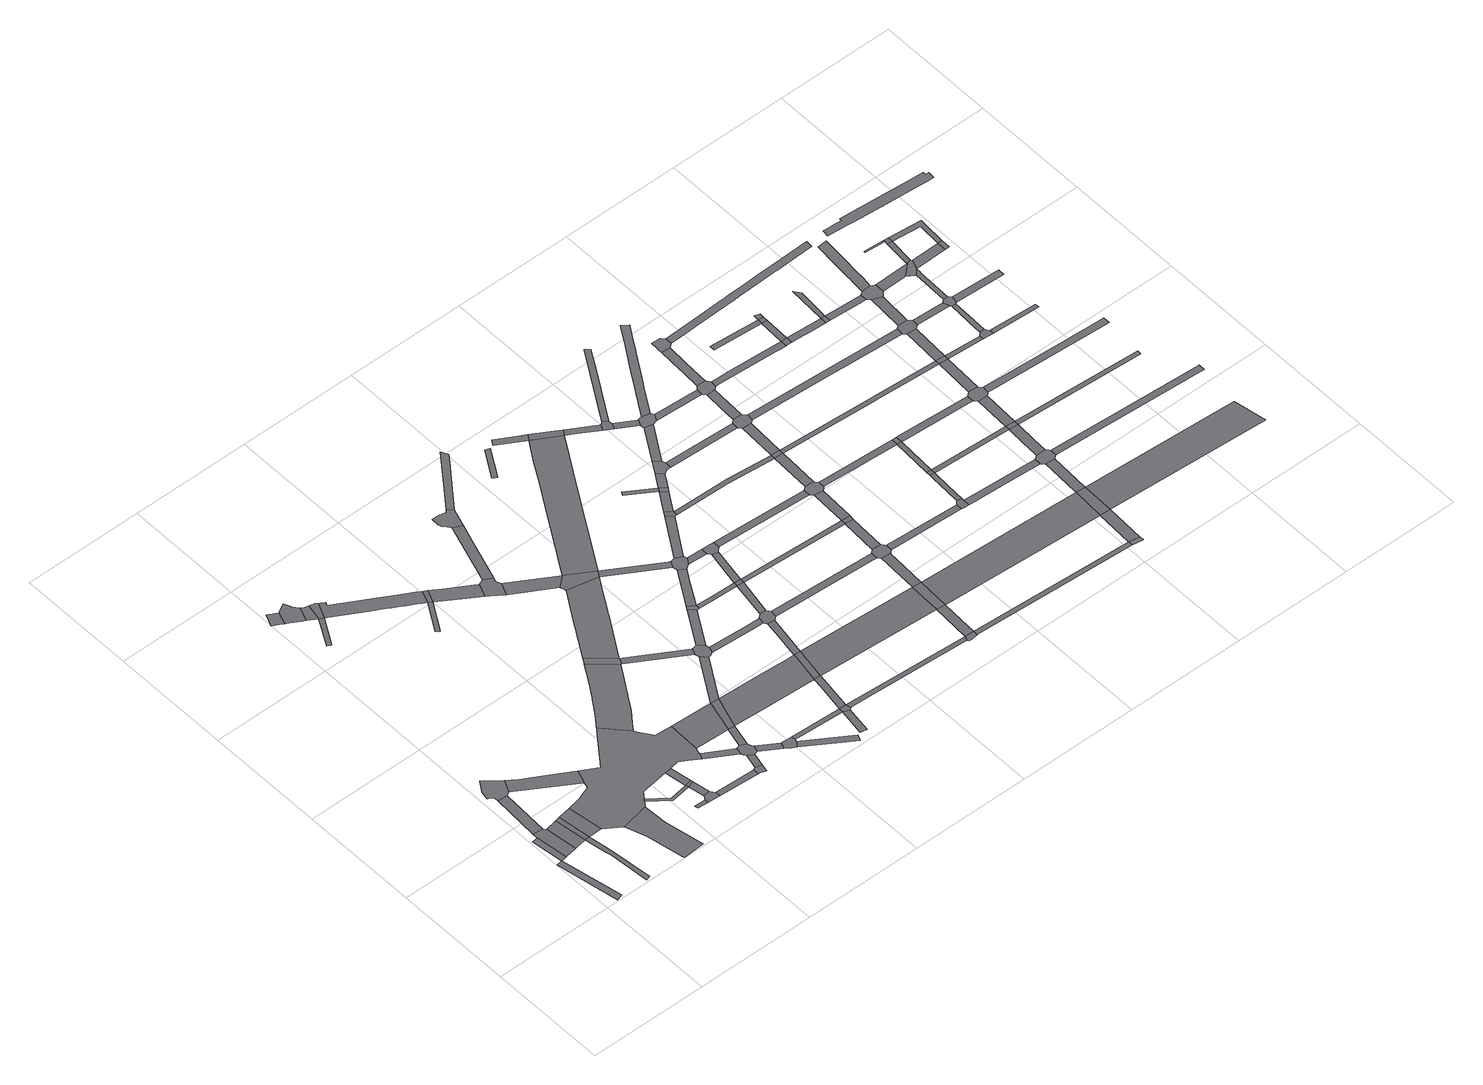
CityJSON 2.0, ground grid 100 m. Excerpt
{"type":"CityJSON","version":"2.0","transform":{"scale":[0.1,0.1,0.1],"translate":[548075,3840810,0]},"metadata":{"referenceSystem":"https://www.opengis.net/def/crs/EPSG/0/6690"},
"CityObjects":{
"road1":{"type":"Road","attributes":{"RoadStructureAttribute.sectionType":"1"},"geometry":[{"type":"MultiSurface","lod":"1","boundaries":[[[0,1,2,3]]]}]},
"road2":{"type":"Road","attributes":{"RoadStructureAttribute.sectionType":"1"},"geometry":[{"type":"MultiSurface","lod":"1","boundaries":[[[4,5,0,6,7]]]}]},
"road3":{"type":"Road","geometry":[{"type":"MultiSurface","lod":"1","boundaries":[[[8,4,7,9,10,11]]]}]},
"road4":{"type":"Road","attributes":{"RoadStructureAttribute.sectionType":"1"},"geometry":[{"type":"MultiSurface","lod":"1","boundaries":[[[12,8,11,13]]]}]},
"road5":{"type":"Road","attributes":{"RoadStructureAttribute.sectionType":"1"},"geometry":[{"type":"MultiSurface","lod":"1","boundaries":[[[14,15,16,17,18,19,20]]]}]},
"road6":{"type":"Road","attributes":{"RoadStructureAttribute.sectionType":"1"},"geometry":[{"type":"MultiSurface","lod":"1","boundaries":[[[21,10,9,22,23]]]}]},
"road7":{"type":"Road","geometry":[{"type":"MultiSurface","lod":"1","boundaries":[[[24,21,23,16,15]]]}]},
"road8":{"type":"Road","geometry":[{"type":"MultiSurface","lod":"1","boundaries":[[[25,26,27,28,29,30,31,32,12,13,33,34]]]}]},
"road9":{"type":"Road","geometry":[{"type":"MultiSurface","lod":"1","boundaries":[[[35,24,15,36,37,38]]]}]},
"road10":{"type":"Road","attributes":{"RoadStructureAttribute.sectionType":"1"},"geometry":[{"type":"MultiSurface","lod":"1","boundaries":[[[39,40,34,33,41,42]]]}]},
"road11":{"type":"Road","attributes":{"RoadStructureAttribute.sectionType":"1"},"geometry":[{"type":"MultiSurface","lod":"1","boundaries":[[[43,44,45,46,47,48,49,50,51,52]]]}]},
"road12":{"type":"Road","attributes":{"RoadStructureAttribute.sectionType":"1"},"geometry":[{"type":"MultiSurface","lod":"1","boundaries":[[[53,54,55,56,57]]]}]},
"road13":{"type":"Road","attributes":{"RoadStructureAttribute.sectionType":"1"},"geometry":[{"type":"MultiSurface","lod":"1","boundaries":[[[58,59,60,61,62,63]]]}]},
"road14":{"type":"Road","geometry":[{"type":"MultiSurface","lod":"1","boundaries":[[[64,65,66,67,42,41,68,69,70,35,38,71,47,46,72,60,59,73,74,75,76,77,78,79,80,81,82,83,84,85,86,87]]]}]},
"road15":{"type":"Road","attributes":{"RoadStructureAttribute.sectionType":"1"},"geometry":[{"type":"MultiSurface","lod":"1","boundaries":[[[88,89,90,91,92,93]]]}]},
"road16":{"type":"Road","geometry":[{"type":"MultiSurface","lod":"1","boundaries":[[[94,95,96,97,98,99]]]}]},
"road17":{"type":"Road","geometry":[{"type":"MultiSurface","lod":"1","boundaries":[[[100,101,102,103,104,105,106,57,56,107,108,109,110]]]}]},
"road18":{"type":"Road","attributes":{"RoadStructureAttribute.sectionType":"1"},"geometry":[{"type":"MultiSurface","lod":"1","boundaries":[[[111,112,113,114,110,109,88,115]]]}]},
"road19":{"type":"Road","geometry":[{"type":"MultiSurface","lod":"1","boundaries":[[[116,117,118,119,99,98,120,121,122]]]}]},
"road20":{"type":"Road","attributes":{"RoadStructureAttribute.sectionType":"1"},"geometry":[{"type":"MultiSurface","lod":"1","boundaries":[[[123,62,117,116]]]}]},
"road21":{"type":"Road","geometry":[{"type":"MultiSurface","lod":"1","boundaries":[[[124,63,62,123]]]}]},
"road22":{"type":"Road","geometry":[{"type":"MultiSurface","lod":"1","boundaries":[[[75,74,125,63,124]]]}]},
"road23":{"type":"Road","geometry":[{"type":"MultiSurface","lod":"1","boundaries":[[[126,127,128,115,88,93,129]]]}]},
"road24":{"type":"Road","attributes":{"RoadStructureAttribute.sectionType":"1"},"geometry":[{"type":"MultiSurface","lod":"1","boundaries":[[[122,121,130,131]]]}]},
"road25":{"type":"Road","attributes":{"RoadStructureAttribute.sectionType":"1"},"geometry":[{"type":"MultiSurface","lod":"1","boundaries":[[[132,133,134,135,136,137,138,139,140,141,129,93,142,143,144,145,146,147,148,149,150,151,152,153,154,155,156,157]]]}]},
"road26":{"type":"Road","attributes":{"RoadStructureAttribute.sectionType":"1"},"geometry":[{"type":"MultiSurface","lod":"1","boundaries":[[[158,80,79,159,160,161]]]}]},
"road27":{"type":"Road","geometry":[{"type":"MultiSurface","lod":"1","boundaries":[[[162,131,130,163,164,165,166]]]}]},
"road28":{"type":"Road","attributes":{"RoadStructureAttribute.sectionType":"1"},"geometry":[{"type":"MultiSurface","lod":"1","boundaries":[[[156,167,168,169,170,171]]]}]},
"road29":{"type":"Road","attributes":{"RoadStructureAttribute.sectionType":"1"},"geometry":[{"type":"MultiSurface","lod":"1","boundaries":[[[172,173,174,175,176,177,178,179,180,181,182,64,87,183,184,185,186,187,188,189,190]]]}]},
"road30":{"type":"Road","attributes":{"RoadStructureAttribute.sectionType":"1"},"geometry":[{"type":"MultiSurface","lod":"1","boundaries":[[[191,162,166,192]]]}]},
"road31":{"type":"Road","geometry":[{"type":"MultiSurface","lod":"1","boundaries":[[[193,194,195,161,160,196,191,192,197,198,199,200,201]]]}]},
"road32":{"type":"Road","attributes":{"RoadStructureAttribute.sectionType":"1"},"geometry":[{"type":"MultiSurface","lod":"1","boundaries":[[[83,82,202,203,204]]]}]},
"road33":{"type":"Road","geometry":[{"type":"MultiSurface","lod":"1","boundaries":[[[157,156,171,205]]]}]},
"road34":{"type":"Road","attributes":{"RoadStructureAttribute.sectionType":"1"},"geometry":[{"type":"MultiSurface","lod":"1","boundaries":[[[203,193,201,206]]]}]},
"road35":{"type":"Road","attributes":{"RoadStructureAttribute.sectionType":"1"},"geometry":[{"type":"MultiSurface","lod":"1","boundaries":[[[198,197,207,208]]]}]},
"road36":{"type":"Road","geometry":[{"type":"MultiSurface","lod":"1","boundaries":[[[209,210,172,190,211,212]]]}]},
"road37":{"type":"Road","attributes":{"RoadStructureAttribute.sectionType":"1"},"geometry":[{"type":"MultiSurface","lod":"1","boundaries":[[[213,214,205,171,215,216,217,218]]]}]},
"road38":{"type":"Road","geometry":[{"type":"MultiSurface","lod":"1","boundaries":[[[204,203,206,219,220,221]]]}]},
"road39":{"type":"Road","geometry":[{"type":"MultiSurface","lod":"1","boundaries":[[[222,208,207,223,224,225,226,227,228]]]}]},
"road40":{"type":"Road","geometry":[{"type":"MultiSurface","lod":"1","boundaries":[[[229,218,217,230,231,232,233,234,235,236,237,238]]]}]},
"road41":{"type":"Road","attributes":{"RoadStructureAttribute.sectionType":"1"},"geometry":[{"type":"MultiSurface","lod":"1","boundaries":[[[225,224,239,240,241,242]]]}]},
"road42":{"type":"Road","attributes":{"RoadStructureAttribute.sectionType":"1"},"geometry":[{"type":"MultiSurface","lod":"1","boundaries":[[[212,211,243,244]]]}]},
"road43":{"type":"Road","attributes":{"RoadStructureAttribute.sectionType":"1"},"geometry":[{"type":"MultiSurface","lod":"1","boundaries":[[[245,246,204,221,247]]]}]},
"road44":{"type":"Road","attributes":{"RoadStructureAttribute.sectionType":"1"},"geometry":[{"type":"MultiSurface","lod":"1","boundaries":[[[228,227,248,249]]]}]},
"road45":{"type":"Road","attributes":{"RoadStructureAttribute.sectionType":"1"},"geometry":[{"type":"MultiSurface","lod":"1","boundaries":[[[250,251,252,253,254,255,256,257,209,212,258,259,260,261,262,263,264]]]}]},
"road46":{"type":"Road","attributes":{"RoadStructureAttribute.sectionType":"1"},"geometry":[{"type":"MultiSurface","lod":"1","boundaries":[[[265,266,267,221,220,268,269,270,271,272]]]}]},
"road47":{"type":"Road","attributes":{"RoadStructureAttribute.sectionType":"1"},"geometry":[{"type":"MultiSurface","lod":"1","boundaries":[[[273,274,275,234,233,276,277]]]}]},
"road48":{"type":"Road","attributes":{"RoadStructureAttribute.sectionType":"1"},"geometry":[{"type":"MultiSurface","lod":"1","boundaries":[[[278,229,238,279,280,281]]]}]},
"road49":{"type":"Road","geometry":[{"type":"MultiSurface","lod":"1","boundaries":[[[282,283,284,244,243,285,286,245,247,287,288,289,290,291]]]}]},
"road50":{"type":"Road","attributes":{"RoadStructureAttribute.sectionType":"1"},"geometry":[{"type":"MultiSurface","lod":"1","boundaries":[[[248,292,293,294,295]]]}]},
"road51":{"type":"Road","geometry":[{"type":"MultiSurface","lod":"1","boundaries":[[[249,248,295,296,297,298]]]}]},
"road52":{"type":"Road","geometry":[{"type":"MultiSurface","lod":"1","boundaries":[[[299,300,301,302,303,304,305,306,307,278,281,308,309]]]}]},
"road53":{"type":"Road","geometry":[{"type":"MultiSurface","lod":"1","boundaries":[[[277,276,310,311,312,250,264,313]]]}]},
"road54":{"type":"Road","attributes":{"RoadStructureAttribute.sectionType":"1"},"geometry":[{"type":"MultiSurface","lod":"1","boundaries":[[[271,314,298,297,315,316]]]}]},
"road55":{"type":"Road","attributes":{"RoadStructureAttribute.sectionType":"1"},"geometry":[{"type":"MultiSurface","lod":"1","boundaries":[[[317,282,291,318]]]}]},
"road56":{"type":"Road","attributes":{"RoadStructureAttribute.sectionType":"1"},"geometry":[{"type":"MultiSurface","lod":"1","boundaries":[[[319,290,289,320,321,322,323,324,325,326]]]}]},
"road57":{"type":"Road","geometry":[{"type":"MultiSurface","lod":"1","boundaries":[[[272,271,316,327]]]}]},
"road58":{"type":"Road","geometry":[{"type":"MultiSurface","lod":"1","boundaries":[[[328,317,318,329,330,331]]]}]},
"road59":{"type":"Road","attributes":{"RoadStructureAttribute.sectionType":"1"},"geometry":[{"type":"MultiSurface","lod":"1","boundaries":[[[332,313,264,333,334]]]}]},
"road60":{"type":"Road","attributes":{"RoadStructureAttribute.sectionType":"1"},"geometry":[{"type":"MultiSurface","lod":"1","boundaries":[[[335,336,337,338,272,327,339]]]}]},
"road61":{"type":"Road","attributes":{"RoadStructureAttribute.sectionType":"1"},"geometry":[{"type":"MultiSurface","lod":"1","boundaries":[[[340,341,342,299,309,343,344,345,346,347]]]}]},
"road62":{"type":"Road","attributes":{"RoadStructureAttribute.sectionType":"1"},"geometry":[{"type":"MultiSurface","lod":"1","boundaries":[[[348,349,328,331,350,351,352]]]}]},
"road63":{"type":"Road","attributes":{"RoadStructureAttribute.sectionType":"1"},"geometry":[{"type":"MultiSurface","lod":"1","boundaries":[[[353,354,331,330,355,356,357]]]}]},
"road64":{"type":"Road","geometry":[{"type":"MultiSurface","lod":"1","boundaries":[[[358,326,325,335,339,359,360,361,362,363]]]}]},
"road65":{"type":"Road","attributes":{"RoadStructureAttribute.sectionType":"1"},"geometry":[{"type":"MultiSurface","lod":"1","boundaries":[[[364,365,297,296,366,367,368,369,370]]]}]},
"road66":{"type":"Road","attributes":{"RoadStructureAttribute.sectionType":"1"},"geometry":[{"type":"MultiSurface","lod":"1","boundaries":[[[356,371,358,363,372]]]}]},
"road67":{"type":"Road","geometry":[{"type":"MultiSurface","lod":"1","boundaries":[[[373,374,375,334,333,376,377,348,352,378,379,380]]]}]},
"road68":{"type":"Road","attributes":{"RoadStructureAttribute.sectionType":"1"},"geometry":[{"type":"MultiSurface","lod":"1","boundaries":[[[381,382,383,384,385,386,387,277,313,388,389,390,391,392]]]}]},
"road69":{"type":"Road","geometry":[{"type":"MultiSurface","lod":"1","boundaries":[[[357,356,372,393]]]}]},
"road70":{"type":"Road","attributes":{"RoadStructureAttribute.sectionType":"1"},"geometry":[{"type":"MultiSurface","lod":"1","boundaries":[[[394,395,396,397,398,399]]]}]},
"road71":{"type":"Road","attributes":{"RoadStructureAttribute.sectionType":"1"},"geometry":[{"type":"MultiSurface","lod":"1","boundaries":[[[379,378,400,401]]]}]},
"road72":{"type":"Road","attributes":{"RoadStructureAttribute.sectionType":"1"},"geometry":[{"type":"MultiSurface","lod":"1","boundaries":[[[402,327,316,403,404]]]}]},
"road73":{"type":"Road","attributes":{"RoadStructureAttribute.sectionType":"1"},"geometry":[{"type":"MultiSurface","lod":"1","boundaries":[[[405,357,393,406,407]]]}]},
"road74":{"type":"Road","attributes":{"RoadStructureAttribute.sectionType":"1"},"geometry":[{"type":"MultiSurface","lod":"1","boundaries":[[[408,373,380,409]]]}]},
"road75":{"type":"Road","geometry":[{"type":"MultiSurface","lod":"1","boundaries":[[[401,400,405,407,410,411,412]]]}]},
"road76":{"type":"Road","geometry":[{"type":"MultiSurface","lod":"1","boundaries":[[[413,408,409,414,415,416]]]}]},
"road77":{"type":"Road","attributes":{"RoadStructureAttribute.sectionType":"1"},"geometry":[{"type":"MultiSurface","lod":"1","boundaries":[[[362,361,417,418]]]}]},
"road78":{"type":"Road","attributes":{"RoadStructureAttribute.sectionType":"1"},"geometry":[{"type":"MultiSurface","lod":"1","boundaries":[[[419,420,421,422,423,381,424]]]}]},
"road79":{"type":"Road","attributes":{"RoadStructureAttribute.sectionType":"1"},"geometry":[{"type":"MultiSurface","lod":"1","boundaries":[[[425,426,427,428,429]]]}]},
"road80":{"type":"Road","attributes":{"RoadStructureAttribute.sectionType":"1"},"geometry":[{"type":"MultiSurface","lod":"1","boundaries":[[[428,413,416,430,431]]]}]},
"road81":{"type":"Road","geometry":[{"type":"MultiSurface","lod":"1","boundaries":[[[370,369,432,433,434,435,436]]]}]},
"road82":{"type":"Road","attributes":{"RoadStructureAttribute.sectionType":"1"},"geometry":[{"type":"MultiSurface","lod":"1","boundaries":[[[437,438,393,372,439,440,441]]]}]},
"road83":{"type":"Road","geometry":[{"type":"MultiSurface","lod":"1","boundaries":[[[429,428,431,442]]]}]},
"road84":{"type":"Road","geometry":[{"type":"MultiSurface","lod":"1","boundaries":[[[424,381,392,443]]]}]},
"road85":{"type":"Road","attributes":{"RoadStructureAttribute.sectionType":"1"},"geometry":[{"type":"MultiSurface","lod":"1","boundaries":[[[403,444,445,370,436,446,447,448]]]}]},
"road86":{"type":"Road","attributes":{"RoadStructureAttribute.sectionType":"1"},"geometry":[{"type":"MultiSurface","lod":"1","boundaries":[[[449,450,429,442,451]]]}]},
"road87":{"type":"Road","geometry":[{"type":"MultiSurface","lod":"1","boundaries":[[[404,403,448,452,453]]]}]},
"road88":{"type":"Road","attributes":{"RoadStructureAttribute.sectionType":"1"},"geometry":[{"type":"MultiSurface","lod":"1","boundaries":[[[412,411,454,455,456]]]}]},
"road89":{"type":"Road","geometry":[{"type":"MultiSurface","lod":"1","boundaries":[[[457,449,451,458,459,460,461]]]}]},
"road90":{"type":"Road","attributes":{"RoadStructureAttribute.sectionType":"1"},"geometry":[{"type":"MultiSurface","lod":"1","boundaries":[[[462,463,443,392,464,465,466,467]]]}]},
"road91":{"type":"Road","attributes":{"RoadStructureAttribute.sectionType":"1"},"geometry":[{"type":"MultiSurface","lod":"1","boundaries":[[[468,453,452,469,470,471]]]}]},
"road92":{"type":"Road","attributes":{"RoadStructureAttribute.sectionType":"1"},"geometry":[{"type":"MultiSurface","lod":"1","boundaries":[[[472,416,415,473,474,475]]]}]},
"road93":{"type":"Road","geometry":[{"type":"MultiSurface","lod":"1","boundaries":[[[476,477,467,466,478,479,480,481]]]}]},
"road94":{"type":"Road","geometry":[{"type":"MultiSurface","lod":"1","boundaries":[[[482,418,417,483,484,468,471,485,486,487,488,489,490,491]]]}]},
"road95":{"type":"Road","attributes":{"RoadStructureAttribute.sectionType":"1"},"geometry":[{"type":"MultiSurface","lod":"1","boundaries":[[[492,457,461,493]]]}]},
"road96":{"type":"Road","attributes":{"RoadStructureAttribute.sectionType":"1"},"geometry":[{"type":"MultiSurface","lod":"1","boundaries":[[[440,482,491,494]]]}]},
"road97":{"type":"Road","attributes":{"RoadStructureAttribute.sectionType":"1"},"geometry":[{"type":"MultiSurface","lod":"1","boundaries":[[[495,479,478,496,497]]]}]},
"road98":{"type":"Road","geometry":[{"type":"MultiSurface","lod":"1","boundaries":[[[441,440,494,498]]]}]},
"road99":{"type":"Road","attributes":{"RoadStructureAttribute.sectionType":"1"},"geometry":[{"type":"MultiSurface","lod":"1","boundaries":[[[499,500,501,441,498,502]]]}]},
"road100":{"type":"Road","attributes":{"RoadStructureAttribute.sectionType":"1"},"geometry":[{"type":"MultiSurface","lod":"1","boundaries":[[[503,460,459,504,505]]]}]},
"road101":{"type":"Road","geometry":[{"type":"MultiSurface","lod":"1","boundaries":[[[506,507,508,497,496,509,510,492,493,511,512,513]]]}]},
"road102":{"type":"Road","geometry":[{"type":"MultiSurface","lod":"1","boundaries":[[[514,456,455,499,502,515,516,517,518,519,520,521]]]}]},
"road103":{"type":"Road","attributes":{"RoadStructureAttribute.sectionType":"1"},"geometry":[{"type":"MultiSurface","lod":"1","boundaries":[[[522,523,524,525,526,476,481]]]}]},
"road104":{"type":"Road","attributes":{"RoadStructureAttribute.sectionType":"1"},"geometry":[{"type":"MultiSurface","lod":"1","boundaries":[[[474,514,521,527,528]]]}]},
"road105":{"type":"Road","attributes":{"RoadStructureAttribute.sectionType":"1"},"geometry":[{"type":"MultiSurface","lod":"1","boundaries":[[[436,435,529,530,531]]]}]},
"road106":{"type":"Road","attributes":{"RoadStructureAttribute.sectionType":"1"},"geometry":[{"type":"MultiSurface","lod":"1","boundaries":[[[488,487,532,533]]]}]},
"road107":{"type":"Road","geometry":[{"type":"MultiSurface","lod":"1","boundaries":[[[534,475,474,528,535]]]}]},
"road108":{"type":"Road","attributes":{"RoadStructureAttribute.sectionType":"1"},"geometry":[{"type":"MultiSurface","lod":"1","boundaries":[[[512,511,536,537]]]}]},
"road109":{"type":"Road","attributes":{"RoadStructureAttribute.sectionType":"1"},"geometry":[{"type":"MultiSurface","lod":"1","boundaries":[[[538,539,534,535,540]]]}]},
"road110":{"type":"Road","attributes":{"RoadStructureAttribute.sectionType":"1"},"geometry":[{"type":"MultiSurface","lod":"1","boundaries":[[[541,542,452,448,543,544,545]]]}]},
"road111":{"type":"Road","geometry":[{"type":"MultiSurface","lod":"1","boundaries":[[[546,505,504,538,540,547,548,549,550,551,552,553]]]}]},
"road112":{"type":"Road","attributes":{"RoadStructureAttribute.sectionType":"1"},"geometry":[{"type":"MultiSurface","lod":"1","boundaries":[[[554,555,556,557,558,559,560,561,562,563,564,565,566,506,513,567,568,569,570,571,572,573,574,575,576,577]]]}]},
"road113":{"type":"Road","attributes":{"RoadStructureAttribute.sectionType":"1"},"geometry":[{"type":"MultiSurface","lod":"1","boundaries":[[[578,579,580,546,553,581]]]}]},
"road114":{"type":"Road","attributes":{"RoadStructureAttribute.sectionType":"1"},"geometry":[{"type":"MultiSurface","lod":"1","boundaries":[[[518,517,582,583,584]]]}]},
"road115":{"type":"Road","geometry":[{"type":"MultiSurface","lod":"1","boundaries":[[[585,537,536,578,581,586,587,588,589,590,591,592]]]}]},
"road116":{"type":"Road","geometry":[{"type":"MultiSurface","lod":"1","boundaries":[[[593,594,595,533,532,596,597,598,599]]]}]},
"road117":{"type":"Road","attributes":{"RoadStructureAttribute.sectionType":"1"},"geometry":[{"type":"MultiSurface","lod":"1","boundaries":[[[600,601,602,603,604,605,585,592,606,607]]]}]},
"road118":{"type":"Road","attributes":{"RoadStructureAttribute.sectionType":"1"},"geometry":[{"type":"MultiSurface","lod":"1","boundaries":[[[608,609,610,593,599,611,612]]]}]},
"road119":{"type":"Road","geometry":[{"type":"MultiSurface","lod":"1","boundaries":[[[613,608,612,614]]]}]},
"road120":{"type":"Road","geometry":[{"type":"MultiSurface","lod":"1","boundaries":[[[615,616,617,600,607,618,619,620,621,622,623,624]]]}]},
"road121":{"type":"Road","attributes":{"RoadStructureAttribute.sectionType":"1"},"geometry":[{"type":"MultiSurface","lod":"1","boundaries":[[[583,613,614,625]]]}]},
"road122":{"type":"Road","geometry":[{"type":"MultiSurface","lod":"1","boundaries":[[[584,583,625,626]]]}]},
"road123":{"type":"Road","attributes":{"RoadStructureAttribute.sectionType":"1"},"geometry":[{"type":"MultiSurface","lod":"1","boundaries":[[[598,597,627,628,629,630,631,632]]]}]},
"road124":{"type":"Road","attributes":{"RoadStructureAttribute.sectionType":"1"},"geometry":[{"type":"MultiSurface","lod":"1","boundaries":[[[633,634,589,588,635,636,637,638,639]]]}]},
"road125":{"type":"Road","geometry":[{"type":"MultiSurface","lod":"1","boundaries":[[[640,531,530,641,642,643]]]}]},
"road126":{"type":"Road","attributes":{"RoadStructureAttribute.sectionType":"1"},"geometry":[{"type":"MultiSurface","lod":"1","boundaries":[[[644,645,535,528,646,647,648,649]]]}]},
"road127":{"type":"Road","attributes":{"RoadStructureAttribute.sectionType":"1"},"geometry":[{"type":"MultiSurface","lod":"1","boundaries":[[[544,640,643,650]]]}]},
"road128":{"type":"Road","attributes":{"RoadStructureAttribute.sectionType":"1"},"geometry":[{"type":"MultiSurface","lod":"1","boundaries":[[[614,612,651,652]]]}]},
"road129":{"type":"Road","geometry":[{"type":"MultiSurface","lod":"1","boundaries":[[[545,544,650,653]]]}]},
"road130":{"type":"Road","attributes":{"RoadStructureAttribute.sectionType":"1"},"geometry":[{"type":"MultiSurface","lod":"1","boundaries":[[[654,655,656,657]]]}]},
"road131":{"type":"Road","attributes":{"RoadStructureAttribute.sectionType":"1"},"geometry":[{"type":"MultiSurface","lod":"1","boundaries":[[[550,549,658,659,660,661]]]}]},
"road132":{"type":"Road","attributes":{"RoadStructureAttribute.sectionType":"1"},"geometry":[{"type":"MultiSurface","lod":"1","boundaries":[[[662,626,625,663,664]]]}]},
"road133":{"type":"Road","attributes":{"RoadStructureAttribute.sectionType":"1"},"geometry":[{"type":"MultiSurface","lod":"1","boundaries":[[[665,666,545,653,667,668]]]}]},
"road134":{"type":"Road","geometry":[{"type":"MultiSurface","lod":"1","boundaries":[[[639,638,669,670,671]]]}]},
"road135":{"type":"Road","geometry":[{"type":"MultiSurface","lod":"1","boundaries":[[[672,673,632,631,674,665,668,675,676,677,678,679]]]}]},
"road136":{"type":"Road","attributes":{"RoadStructureAttribute.sectionType":"1"},"geometry":[{"type":"MultiSurface","lod":"1","boundaries":[[[656,639,671,680]]]}]},
"road137":{"type":"Road","geometry":[{"type":"MultiSurface","lod":"1","boundaries":[[[657,656,680,681]]]}]},
"road138":{"type":"Road","attributes":{"RoadStructureAttribute.sectionType":"1"},"geometry":[{"type":"MultiSurface","lod":"1","boundaries":[[[651,682,683,672,679,684,685]]]}]},
"road139":{"type":"Road","geometry":[{"type":"MultiSurface","lod":"1","boundaries":[[[686,687,688,689,690,657,681]]]}]},
"road140":{"type":"Road","geometry":[{"type":"MultiSurface","lod":"1","boundaries":[[[652,651,685,691]]]}]},
"road141":{"type":"Road","attributes":{"RoadStructureAttribute.sectionType":"1"},"geometry":[{"type":"MultiSurface","lod":"1","boundaries":[[[671,670,692,693,694,695]]]}]},
"road142":{"type":"Road","attributes":{"RoadStructureAttribute.sectionType":"1"},"geometry":[{"type":"MultiSurface","lod":"1","boundaries":[[[696,697,652,691,698,699]]]}]},
"road143":{"type":"Road","attributes":{"RoadStructureAttribute.sectionType":"1"},"geometry":[{"type":"MultiSurface","lod":"1","boundaries":[[[700,701,702,703,704,705,706,707,708,709,621,620,710,711,712,713,714,715,716,717,718,719,720]]]}]},
"road144":{"type":"Road","geometry":[{"type":"MultiSurface","lod":"1","boundaries":[[[721,722,664,663,723,696,699,724,725,726,727,728,729]]]}]},
"road145":{"type":"Road","geometry":[{"type":"MultiSurface","lod":"1","boundaries":[[[695,694,730,731]]]}]},
"road146":{"type":"Road","attributes":{"RoadStructureAttribute.sectionType":"1"},"geometry":[{"type":"MultiSurface","lod":"1","boundaries":[[[648,721,729,732,733]]]}]},
"road147":{"type":"Road","attributes":{"RoadStructureAttribute.sectionType":"1"},"geometry":[{"type":"MultiSurface","lod":"1","boundaries":[[[734,735,695,731]]]}]},
"road148":{"type":"Road","geometry":[{"type":"MultiSurface","lod":"1","boundaries":[[[649,648,733,736]]]}]},
"road149":{"type":"Road","attributes":{"RoadStructureAttribute.sectionType":"1"},"geometry":[{"type":"MultiSurface","lod":"1","boundaries":[[[737,738,649,736,739]]]}]},
"road150":{"type":"Road","attributes":{"RoadStructureAttribute.sectionType":"1"},"geometry":[{"type":"MultiSurface","lod":"1","boundaries":[[[740,741,731,730,742,743,744]]]}]},
"road151":{"type":"Road","attributes":{"RoadStructureAttribute.sectionType":"1"},"geometry":[{"type":"MultiSurface","lod":"1","boundaries":[[[745,653,650,746,747,748]]]}]},
"road152":{"type":"Road","geometry":[{"type":"MultiSurface","lod":"1","boundaries":[[[749,750,661,660,751,737,739,752,753,754,755,756,757]]]}]},
"road153":{"type":"Road","attributes":{"RoadStructureAttribute.sectionType":"1"},"geometry":[{"type":"MultiSurface","lod":"1","boundaries":[[[758,736,733,759,760]]]}]},
"road154":{"type":"Road","attributes":{"RoadStructureAttribute.sectionType":"1"},"geometry":[{"type":"MultiSurface","lod":"1","boundaries":[[[761,749,757,762]]]}]},
"road155":{"type":"Road","geometry":[{"type":"MultiSurface","lod":"1","boundaries":[[[763,764,765,744,743,766,761,762,767,768]]]}]},
"road156":{"type":"Road","attributes":{"RoadStructureAttribute.sectionType":"1"},"geometry":[{"type":"MultiSurface","lod":"1","boundaries":[[[685,769,770,691]]]}]},
"road157":{"type":"Road","attributes":{"RoadStructureAttribute.sectionType":"1"},"geometry":[{"type":"MultiSurface","lod":"1","boundaries":[[[771,772,773,677,676,774,775]]]}]},
"road158":{"type":"Road","attributes":{"RoadStructureAttribute.sectionType":"1"},"geometry":[{"type":"MultiSurface","lod":"1","boundaries":[[[755,754,776,777]]]}]},
"road159":{"type":"Road","geometry":[{"type":"MultiSurface","lod":"1","boundaries":[[[778,779,780,781,782,783,760,759,784,785]]]}]},
"road160":{"type":"Road","attributes":{"RoadStructureAttribute.sectionType":"1"},"geometry":[{"type":"MultiSurface","lod":"1","boundaries":[[[786,787,788,789,790,791,792,793,794,795,796,797,798,799,764,763]]]}]},
"road161":{"type":"Road","attributes":{"RoadStructureAttribute.sectionType":"1"},"geometry":[{"type":"MultiSurface","lod":"1","boundaries":[[[800,801,802,803,804,805,806,726,725,807,808,809]]]}]},
"road162":{"type":"Road","attributes":{"RoadStructureAttribute.sectionType":"1"},"geometry":[{"type":"MultiSurface","lod":"1","boundaries":[[[810,811,781,780,812,813,814]]]}]},
"road163":{"type":"Road","attributes":{"RoadStructureAttribute.sectionType":"1"},"geometry":[{"type":"MultiSurface","lod":"1","boundaries":[[[815,816,817,818,819,768,767,820,821]]]}]},
"road164":{"type":"Road","geometry":[{"type":"MultiSurface","lod":"1","boundaries":[[[822,823,824,825,777,776,826,827,810,814,828,829,830,831]]]}]},
"road165":{"type":"Road","attributes":{"RoadStructureAttribute.sectionType":"1"},"geometry":[{"type":"MultiSurface","lod":"1","boundaries":[[[832,833,834,835,824,823]]]}]},
"road166":{"type":"Road","attributes":{"RoadStructureAttribute.sectionType":"1"},"geometry":[{"type":"MultiSurface","lod":"1","boundaries":[[[785,784,836,837,838,839]]]}]},
"road167":{"type":"Road","geometry":[{"type":"MultiSurface","lod":"1","boundaries":[[[840,841,815,821,842,843,835,834,844]]]}]},
"road168":{"type":"Road","geometry":[{"type":"MultiSurface","lod":"1","boundaries":[[[845,846,847,848,849,850]]]}]},
"road169":{"type":"Road","attributes":{"RoadStructureAttribute.sectionType":"1"},"geometry":[{"type":"MultiSurface","lod":"1","boundaries":[[[851,815,841,852]]]}]},
"road170":{"type":"Road","attributes":{"RoadStructureAttribute.sectionType":"1"},"geometry":[{"type":"MultiSurface","lod":"1","boundaries":[[[831,830,853,854]]]}]},
"road171":{"type":"Road","geometry":[{"type":"MultiSurface","lod":"1","boundaries":[[[850,849,851,852,855]]]}]},
"road172":{"type":"Road","attributes":{"RoadStructureAttribute.sectionType":"1"},"geometry":[{"type":"MultiSurface","lod":"1","boundaries":[[[856,844,834,857,858]]]}]},
"road173":{"type":"Road","attributes":{"RoadStructureAttribute.sectionType":"1"},"geometry":[{"type":"MultiSurface","lod":"1","boundaries":[[[859,860,861,855,852,862,863,864]]]}]},
"road174":{"type":"Road","geometry":[{"type":"MultiSurface","lod":"1","boundaries":[[[863,856,858,865,864]]]}]},
"road175":{"type":"Road","attributes":{"RoadStructureAttribute.sectionType":"1"},"geometry":[{"type":"MultiSurface","lod":"1","boundaries":[[[866,867,868,869,870,871,872,873,874,875,876,877,878,879,880,881,882,883,884,885,886,887]]]}]}
},
"vertices":[
[55,549,0],[2,540,0],[103,11,0],[155,28,0],
[69,825,0],[20,816,0],[68,551,0],[100,556,0],
[71,872,0],[207,574,0],[175,844,0],[153,865,0],
[95,1272,0],[177,1266,0],
[379,393,0],[347,593,0],[310,590,0],[339,413,0],[350,361,0],[383,21,0],[418,31,0],
[275,863,0],[222,577,0],[310,592,0],
[312,870,0],
[218,1418,0],[176,1456,0],[125,1503,0],[73,1421,0],[67,1412,0],[52,1338,0],[74,1332,0],[97,1302,0],[207,1288,0],[257,1391,0],
[425,891,0],[349,593,0],[418,594,0],[463,595,0],
[488,1246,0],[344,1330,0],[661,1005,0],[705,1120,0],
[856,272,0],[840,352,0],[833,546,0],[833,552,0],[600,502,0],[657,331,0],[720,17,0],[724,7,0],[724,5,0],[906,19,0],
[45,3676,0],[2,3573,0],[74,3533,0],[86,3526,0],[125,3632,0],
[1026,492,0],[877,611,0],[862,591,0],[1021,467,0],[1186,494,0],[1180,516,0],
[1072,1340,0],[1032,1288,0],[956,1186,0],[845,1038,0],[656,981,0],[652,957,0],[530,910,0],[593,506,0],[857,585,0],[916,665,0],[1151,700,0],[1207,709,0],[1218,710,0],[1287,722,0],[1351,683,0],[1436,631,0],[1450,684,0],[1463,721,0],[1468,733,0],[1476,1008,0],[1335,1016,0],[1327,1028,0],[1260,1129,0],[1246,1149,0],
[299,3405,0],[170,3174,0],[185,3165,0],[192,3160,0],[201,3156,0],[330,3387,0],
[1101,328,0],[1097,328,0],[1100,313,0],[1103,298,0],[1192,293,0],[1192,321,0],
[254,3580,0],[246,3590,0],[244,3594,0],[236,3606,0],[227,3623,0],[210,3665,0],[204,3676,0],[115,3510,0],[189,3469,0],[220,3451,0],[264,3570,0],
[307,3549,0],[294,3552,0],[283,3557,0],[273,3563,0],[327,3544,0],
[1267,365,0],[1212,357,0],[1204,342,0],[1194,324,0],[1213,291,0],[1293,286,0],[1295,330,0],
[1242,508,0],
[1238,531,0],
[1179,525,0],
[375,3529,0],[359,3536,0],[346,3540,0],[391,3520,0],
[1633,265,0],[1635,316,0],
[980,3145,0],[979,3146,0],[942,3168,0],[865,3212,0],[800,3250,0],[735,3287,0],[590,3369,0],[424,3463,0],[437,3488,0],[409,3508,0],[331,3386,0],[436,3327,0],[437,3327,0],[438,3326,0],[544,3266,0],[644,3207,0],[675,3191,0],[718,3167,0],[750,3148,0],[823,3107,0],[833,3101,0],[834,3100,0],[905,3060,0],[935,3042,0],[972,3018,0],[1015,3125,0],
[1464,676,0],[1460,616,0],[1669,489,0],[1681,545,0],
[1660,327,0],[1647,265,0],[1697,248,0],[1707,291,0],[1711,309,0],
[830,2775,0],[844,2764,0],[858,2753,0],[860,2755,0],[1002,2998,0],
[1409,1856,0],[1397,1835,0],[1371,1792,0],[1312,1693,0],[1276,1634,0],[1241,1580,0],[1232,1566,0],[1206,1529,0],[1157,1455,0],[1126,1412,0],[1081,1353,0],[1292,1210,0],[1363,1302,0],[1385,1338,0],[1439,1426,0],[1440,1429,0],[1484,1502,0],[1485,1504,0],[1599,1687,0],
[1688,450,0],[1737,420,0],
[1714,557,0],[1699,551,0],[1697,551,0],[1679,468,0],[1769,430,0],[1785,486,0],[1776,504,0],[1772,513,0],[1764,529,0],
[1741,723,0],[1754,722,0],[1825,989,0],
[1047,3106,0],
[1808,714,0],
[1927,329,0],[1950,381,0],
[1439,1905,0],[1424,1880,0],[1608,1682,0],[1630,1736,0],
[1329,2929,0],[1141,3046,0],[1004,2997,0],[1117,2924,0],[1311,2800,0],[1359,2911,0],
[1809,718,0],[1810,718,0],[1898,983,0],
[1980,380,0],[1977,297,0],[2007,278,0],[2037,323,0],[2044,338,0],[2044,340,0],[2045,377,0],
[1402,2927,0],[1327,2790,0],[1346,2775,0],[1425,2718,0],[1436,2712,0],[1477,2816,0],[1472,2830,0],[1462,2857,0],[1463,2859,0],[1474,2892,0],
[2036,259,0],[2271,106,0],[2382,33,0],[2404,85,0],
[2052,1416,0],[2074,1465,0],
[2062,1378,0],[1834,1003,0],[2106,1328,0],
[2468,319,0],[2471,357,0],
[1777,2468,0],[1747,2416,0],[1650,2256,0],[1598,2169,0],[1576,2132,0],[1557,2101,0],[1531,2057,0],[1473,1961,0],[1635,1745,0],[1845,2094,0],[1848,2100,0],[1864,2127,0],[1989,2335,0],[1999,2352,0],[2035,2411,0],
[2508,953,0],[2264,966,0],[1906,983,0],[2079,705,0],[2510,683,0],[2511,683,0],[2523,684,0],[2572,952,0],
[1836,2602,0],[1743,2658,0],[1741,2659,0],[1764,2518,0],[1851,2593,0],
[1571,3442,0],[1517,3025,0],[1607,3297,0],[1642,3407,0],
[2115,1471,0],[2106,1470,0],[2095,1468,0],[2057,1398,0],[2059,1389,0],[2119,1333,0],[2124,1335,0],[2154,1347,0],[2174,1399,0],[2164,1427,0],
[2431,92,0],[2486,80,0],[2515,270,0],[2519,299,0],
[2540,316,0],[2527,354,0],[2472,357,0],
[1656,3602,0],[1641,3583,0],[1640,3577,0],[1586,3593,0],[1517,3593,0],[1517,3529,0],[1519,3524,0],[1529,3499,0],[1553,3467,0],[1681,3526,0],[1693,3560,0],
[1766,2510,0],[1769,2501,0],[1772,2489,0],[2065,2459,0],
[2512,604,0],[2577,679,0],[2577,682,0],
[2293,1768,0],[2343,1724,0],
[2504,1379,0],[2413,1333,0],[2414,1333,0],[2465,1331,0],[2504,1328,0],[2515,1328,0],[2608,1323,0],[2616,1374,0],
[2626,950,0],
[2309,1796,0],[2353,1723,0],[2364,1723,0],[2365,1758,0],
[2496,2197,0],[2484,2139,0],[2510,2190,0],
[2630,1297,0],[2613,1195,0],[2613,1194,0],[2572,955,0],[2686,1289,0],
[1986,4040,0],[1827,3829,0],[1716,3682,0],[1813,3717,0],[1937,3880,0],[1938,3881,0],[1943,3888,0],[2015,3983,0],
[2491,2103,0],[2345,1857,0],[2366,1760,0],[2498,1989,0],[2545,2065,0],
[2708,1744,0],[2500,1752,0],[2501,1717,0],[2705,1708,0],[2710,1744,0],
[2649,1402,0],[2700,1301,0],[2703,1304,0],[2717,1315,0],[2724,1370,0],[2703,1403,0],
[3574,297,0],[2535,354,0],[2684,308,0],[2890,296,0],[3407,268,0],[3568,259,0],[3587,296,0],
[2704,1706,0],[2761,1706,0],
[2549,2199,0],[2540,2197,0],[2525,2194,0],[2487,2123,0],[2489,2113,0],[2583,2089,0],[2618,2141,0],[2607,2168,0],
[2526,3713,0],[2519,3703,0],[2481,3644,0],[2412,3533,0],[2319,3371,0],[2184,3147,0],[2046,2916,0],[2071,2469,0],[2277,2813,0],[2486,3160,0],[2710,3536,0],[2740,3586,0],
[2765,1741,0],
[2232,3849,0],[2092,3617,0],[2109,3605,0],[2127,3592,0],[2128,3594,0],[2272,3836,0],
[2748,2079,0],[2749,2134,0],
[2639,949,0],[3606,620,0],[3619,891,0],
[2769,2051,0],[2766,1744,0],[2821,2035,0],
[2763,2545,0],[2814,2499,0],
[2823,2046,0],[2854,2075,0],[2856,2128,0],
[2785,2581,0],[2824,2498,0],[2835,2498,0],[2836,2534,0],
[3616,1267,0],[3617,1322,0],
[2554,3762,0],[2480,3802,0],[2334,3889,0],[2305,3842,0],[2481,3737,0],[2556,3761,0],
[2689,2916,0],[2680,2901,0],[2671,2886,0],[2888,2747,0],[2906,2776,0],
[2837,2536,0],[2937,2699,0],
[3569,258,0],[3584,245,0],[3587,243,0],[3662,252,0],[3663,291,0],
[3524,1702,0],[3079,1725,0],[2762,1706,0],[3665,1657,0],[3666,1695,0],
[2957,2730,0],
[2770,3632,0],
[3606,619,0],[3590,296,0],[3670,437,0],[3671,438,0],[3679,614,0],
[2979,2894,0],[2907,2779,0],[3028,2847,0],
[3696,887,0],[3623,891,0],
[3303,2049,0],[3654,2029,0],[3660,2085,0],
[3041,2996,0],[3070,2869,0],[3102,2867,0],[3103,2923,0],[3092,2949,0],
[2995,3497,0],[2928,3538,0],[2741,3585,0],[2824,3537,0],[2976,3444,0],[2999,3495,0],
[3641,1240,0],[3706,1077,0],[3706,1079,0],[3715,1235,0],
[3324,2522,0],[3303,2488,0],[3704,2452,0],[3707,2489,0],
[3029,3515,0],[3023,3504,0],[3046,3402,0],[3066,3452,0],[3066,3462,0],[3066,3483,0],
[3647,1349,0],[3628,1254,0],[3638,1243,0],[3718,1237,0],[3729,1247,0],[3743,1259,0],[3746,1313,0],[3734,1327,0],[3723,1339,0],[3720,1343,0],
[3211,3271,0],[3277,3254,0],
[3736,1651,0],
[3211,3367,0],[3202,3307,0],[3228,3357,0],
[3738,1689,0],
[3682,2007,0],[3680,1975,0],[3666,1696,0],[3755,1995,0],
[3424,2908,0],[3698,2840,0],[3702,2894,0],
[3266,3362,0],[3257,3361,0],[3247,3360,0],[3206,3291,0],[3209,3281,0],[3319,3267,0],[3348,3320,0],[3333,3347,0],
[3690,2110,0],[3758,1998,0],[3772,2009,0],[3786,2021,0],[3787,2076,0],[3773,2089,0],[3765,2098,0],[3761,2102,0],
[3292,3861,0],[3422,4083,0],[3404,4098,0],[3387,4112,0],[3385,4109,0],
[3779,2446,0],[3778,2448,0],
[3662,254,0],[5041,181,0],[5043,217,0],
[4368,1225,0],[4371,1279,0],
[3707,2491,0],[3780,2483,0],
[3722,3246,0],[3726,3299,0],
[3725,2812,0],[3708,2498,0],[3799,2809,0],
[3941,874,0],[3940,874,0],[3683,614,0],[5058,539,0],[5077,813,0],
[3731,2921,0],[3802,2812,0],[3813,2820,0],[3828,2832,0],[3834,2886,0],[3820,2900,0],[3808,2913,0],[3804,2916,0],
[3729,4116,0],[3640,3971,0],[3509,3760,0],[3500,3745,0],[3499,3743,0],[3498,3743,0],[3423,3622,0],[3422,3619,0],[3414,3604,0],[3391,3568,0],[3375,3542,0],[3342,3488,0],[3333,3473,0],[3450,3543,0],[3493,3612,0],[3499,3622,0],[3500,3623,0],[3504,3629,0],[3591,3770,0],[3601,3786,0],[3632,3837,0],[3660,3882,0],[3708,3959,0],[3782,4079,0],
[3747,3217,0],[3747,3204,0],[3739,3062,0],[3820,3217,0],
[4436,1984,0],[4438,1984,0],[4440,2041,0],
[3754,3328,0],[3824,3220,0],[3833,3227,0],[3848,3239,0],[3853,3293,0],[3842,3307,0],[3830,3321,0],[3827,3325,0],
[4398,1309,0],[4396,1306,0],[4394,1304,0],[4399,1223,0],[4433,1221,0],[4435,1277,0],[4436,1296,0],
[3777,3734,0],[3770,3622,0],[3769,3605,0],[3767,3546,0],[3763,3478,0],[3763,3476,0],[3839,3547,0],[3850,3727,0],
[4416,1612,0],[4414,1575,0],[4404,1404,0],[4446,1452,0],[4455,1609,0],
[4418,1650,0],[4456,1647,0],
[3783,3843,0],[3780,3781,0],[3778,3764,0],[3853,3730,0],[3867,3740,0],[3882,3751,0],[3883,3810,0],[3873,3820,0],[3859,3833,0],[3856,3837,0],
[4475,1982,0],
[4477,2039,0],
[4489,1218,0],[4566,1214,0],[4567,1214,0],[4726,1205,0],[5068,1187,0],[5069,1242,0],
[4009,3285,0],[3891,3291,0],[3889,3237,0],[4376,3211,0],[4428,3208,0],[4473,3206,0],[4476,3261,0],
[5043,219,0],[5132,167,0],[5132,169,0],[5133,205,0],
[4622,2436,0],[4599,2437,0],[4610,2401,0],[4617,2401,0],[5163,2369,0],[5165,2406,0],
[5149,535,0],
[5119,1576,0],[5120,1613,0],
[5157,809,0],
[4068,3550,0],[4066,3507,0],[4487,3478,0],[4489,3521,0],
[4617,2788,0],[4641,2786,0],[5159,2757,0],[5163,2811,0],
[4504,2038,0],[5110,1949,0],[5112,2004,0],
[5097,1159,0],[5083,916,0],[5162,912,0],[5176,1156,0],
[4484,3205,0],[4522,3203,0],[4525,3258,0],
[5102,1265,0],[5085,1253,0],[5082,1173,0],[5191,1167,0],[5205,1178,0],[5209,1234,0],[5196,1247,0],[5182,1262,0],
[4534,3476,0],
[4535,3518,0],
[5109,1396,0],[5107,1360,0],[5189,1392,0],[5198,1571,0],
[4537,3554,0],[4514,3561,0],[4496,3567,0],[4492,3568,0],[4492,3562,0],
[5200,1608,0],
[4582,3200,0],[4697,3194,0],[4827,3187,0],[4830,3241,0],
[5136,1916,0],[5120,1614,0],[5200,1609,0],[5216,1917,0],
[5236,3859,0],[4902,3848,0],[4845,3846,0],[4804,3845,0],[4570,3836,0],[4568,3836,0],[4511,3834,0],[4424,3830,0],[4422,3830,0],[4208,3822,0],[4031,3757,0],[4032,3757,0],[4133,3760,0],[4495,3773,0],[4513,3774,0],[4520,3774,0],[4521,3774,0],[4898,3787,0],[4899,3787,0],[5092,3794,0],[5234,3799,0],
[5142,2030,0],[5125,2015,0],[5121,1936,0],[5230,1930,0],[5241,1940,0],[5247,1997,0],[5236,2009,0],[5222,2025,0],[5221,2026,0],
[4862,3185,0],[4865,3240,0],
[5242,2360,0],[5242,2361,0],
[4885,3512,0],[4849,3565,0],
[5244,2399,0],
[5185,2730,0],[5165,2407,0],[5265,2726,0],
[5131,3225,0],[4868,3240,0],[5126,3170,0],[5185,3168,0],[5183,3222,0],
[5176,808,0],[5163,534,0],[6531,460,0],[6480,739,0],
[5192,2835,0],[5175,2821,0],[5166,2750,0],[5265,2727,0],[5281,2740,0],[5293,2749,0],[5298,2803,0],[5285,2816,0],[5272,2829,0],
[5551,2381,0],[5553,2344,0],[5554,2381,0],
[5211,3143,0],[5290,3108,0],
[5294,3247,0],[5214,3243,0],[5200,3233,0],[5198,3155,0],[5325,3147,0],[5328,3228,0],
[6290,1511,0],[6291,1546,0],
[6523,1161,0],[5820,1200,0],[5819,1200,0],[6523,1106,0],[6526,1164,0],
[5583,2735,0],[5567,2790,0],
[5640,2378,0],[5636,2383,0],[5618,2407,0],[5576,2405,0],[5557,2384,0],[5556,2383,0],[5640,2340,0],[5641,2376,0],
[5303,3341,0],[5311,3416,0],[5325,3562,0],[5344,3773,0],[5262,3766,0],[5244,3561,0],[5232,3436,0],[5231,3424,0],[5230,3417,0],[5229,3403,0],[5229,3400,0],[5224,3349,0],[5223,3340,0],[5215,3249,0],
[6228,1943,0],[6210,1944,0],[6205,1944,0],[6021,1955,0],[5992,1956,0],[5985,1956,0],[5984,1956,0],[6304,1882,0],[6318,1881,0],[6320,1938,0],
[5595,2722,0],[5583,2531,0],[5623,2529,0],[5623,2531,0],[5630,2722,0],
[5624,3234,0],[5609,3234,0],[5601,3233,0],[5579,3233,0],[5523,3232,0],[5524,3151,0],[5534,3152,0],
[5642,2800,0],[5631,2812,0],[5592,2811,0],[5582,2803,0],[5587,2734,0],[5595,2727,0],[5634,2726,0],[5639,2732,0],[5643,2732,0],[5653,2787,0],
[5641,3106,0],[5642,3117,0],[5643,3155,0],[5604,3106,0],
[6023,2319,0],[6025,2319,0],[6044,2317,0],[6045,2353,0],
[5671,3240,0],[5667,3248,0],[5597,3111,0],[5603,3107,0],[5674,3235,0],
[5539,3516,0],[5479,3522,0],[5478,3516,0],[5478,3510,0],[5650,3494,0],[5649,3512,0],
[5647,3469,0],[5687,3463,0],
[6065,2711,0],[6067,2767,0],
[5690,3508,0],
[5915,3240,0],[5651,3155,0],[5916,3160,0],
[5969,3439,0],[5970,3460,0],[5972,3481,0],[5930,3440,0],[5915,3242,0],[5952,3241,0],
[5954,3161,0],
[6285,3792,0],[6282,3792,0],[6284,3816,0],[6253,3818,0],[6151,3825,0],[5683,3859,0],[5581,3865,0],[5554,3867,0],[5552,3867,0],[5551,3857,0],[5550,3847,0],[5498,3851,0],[5440,3855,0],[5391,3859,0],[5381,3799,0],[5548,3787,0],[5624,3781,0],[5886,3761,0],[6106,3744,0],[6280,3731,0],[6308,3729,0],[6315,3790,0]
]}
